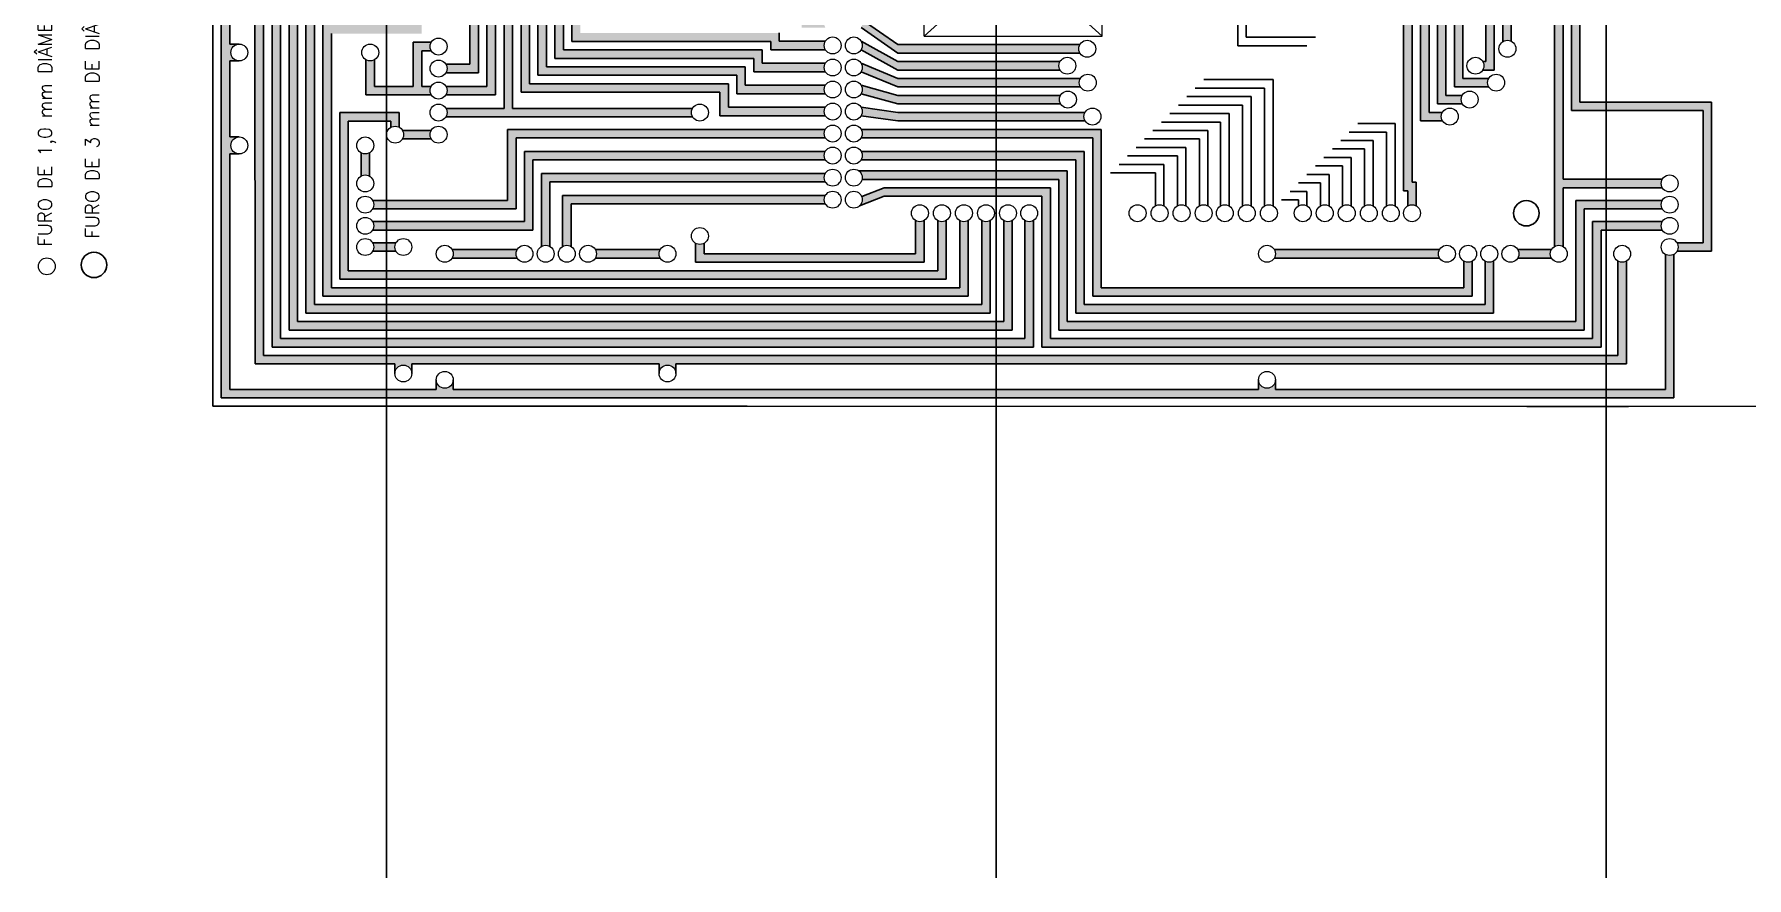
# Model space of a CAD drawing. Header units: millimetres. Extents: x -2849 to 258, y -823 to -139.
# Drawn here: x -1470.6 to -1268.4, y -454 to -354.4 of the extents above; entities that cross this region are included whole.
import ezdxf

# ---------------------------------------------------------------- set-up
doc = ezdxf.new("R2010")
doc.units = ezdxf.units.MM
doc.styles.add('200-R060', font='romans.shx', dxfattribs={"height": 30})

msp = doc.modelspace()

# ---------------------------------------------------------------- hatches: boundary and pattern name
at = {"lineweight": 30}
for points in [[(-1448.48, -299.489), (-1448.48, -397.329), (-1367.106, -397.329), (-1367.106, -396.329), (-1421.099, -396.329), (-1421.099, -395.201, -0.4142136), (-1422.099, -396.201, -0.4142136), (-1423.099, -395.201), (-1423.099, -396.329), (-1447.48, -396.329), (-1447.48, -368.536), (-1446.352, -368.536, -1), (-1446.352, -366.536), (-1447.48, -366.536), (-1447.48, -357.576), (-1446.352, -357.576, -1), (-1446.352, -355.576), (-1447.48, -355.576), (-1447.48, -315.642), (-1446.352, -315.642, -1), (-1446.352, -313.642), (-1447.48, -313.642), (-1447.48, -299.489)], [(-1444.48, -299.489), (-1444.48, -301.579), (-1444.516, -342.39), (-1445.644, -342.39, -1), (-1445.644, -344.39), (-1444.516, -344.39), (-1444.48, -393.329), (-1427.987, -393.329), (-1427.987, -394.457, -0.4142136), (-1426.987, -393.457, -0.4142136), (-1425.987, -394.457), (-1425.987, -393.329), (-1396.796, -393.329), (-1396.796, -394.457, -0.4142136), (-1395.796, -393.457, -0.4142136), (-1394.796, -394.457), (-1394.796, -393.329), (-1367.106, -393.329), (-1367.106, -392.329), (-1443.48, -392.329), (-1443.48, -312.542), (-1423.692, -312.542, -0.2679496), (-1423.692, -311.542), (-1443.48, -311.542), (-1443.48, -302.579), (-1443.48, -299.489)], [(-1440.454, -308.588), (-1440.454, -299.489), (-1441.454, -299.489), (-1441.454, -309.588), (-1415.091, -309.588), (-1415.091, -324.442), (-1421.96, -324.442, -0.2679496), (-1421.96, -325.442), (-1415.091, -325.442), (-1415.091, -363.169), (-1421.96, -363.169, -0.2679496), (-1421.96, -364.169), (-1392.842, -364.169, -0.2679496), (-1392.842, -363.169), (-1414.091, -363.169), (-1414.091, -308.588)], [(-1427.982, -306.588), (-1427.982, -299.489), (-1430.484, -299.489, -0.1547701), (-1430.614, -300.079), (-1428.982, -300.079), (-1428.982, -307.588), (-1413.091, -307.588), (-1413.091, -361.264), (-1389.615, -361.264), (-1389.615, -364.042), (-1377.164, -364.042, -0.2679496), (-1377.164, -363.042), (-1388.615, -363.042), (-1388.615, -360.264), (-1412.091, -360.264), (-1412.091, -306.588)], [(-1311.191, -300.222), (-1311.191, -346.202), (-1308.898, -346.202), (-1308.898, -372.889), (-1308.398, -372.889), (-1308.398, -374.676, -0.1316527), (-1307.898, -374.542, -0.1316527), (-1307.398, -374.676), (-1307.398, -371.889), (-1307.898, -371.889), (-1307.898, -345.202), (-1310.191, -345.202), (-1310.191, -300.222)], [(-1307.191, -300.222), (-1307.191, -340.97), (-1304.891, -340.97), (-1304.891, -362.642), (-1301.952, -362.642, -0.2679782), (-1301.966, -361.642), (-1303.891, -361.642), (-1303.891, -339.97), (-1306.191, -339.97), (-1306.191, -300.222)], [(-1305.191, -300.222), (-1305.191, -338.1), (-1302.891, -338.1), (-1302.891, -360.642), (-1298.83, -360.642, -0.2679782), (-1298.844, -359.642), (-1301.891, -359.642), (-1301.891, -337.1), (-1304.191, -337.1), (-1304.191, -300.222)], [(-1265.48, -300.222), (-1265.48, -315.585), (-1270.114, -315.585), (-1270.114, -320.042), (-1299.191, -320.042), (-1299.191, -357.642), (-1299.538, -357.642, -0.2679782), (-1299.551, -358.642), (-1298.191, -358.642), (-1298.191, -321.042), (-1269.114, -321.042), (-1269.114, -316.585), (-1264.48, -316.585), (-1264.48, -300.222)], [(-1263.48, -300.222), (-1263.48, -317.585), (-1268.114, -317.585), (-1268.114, -322.042), (-1297.191, -322.042), (-1297.191, -355.298, -0.147642), (-1296.637, -355.131, -0.1162859), (-1296.191, -355.236), (-1296.191, -323.042), (-1267.114, -323.042), (-1267.114, -318.585), (-1262.48, -318.585), (-1262.48, -300.222)], [(-1441.48, -390.329), (-1441.48, -317.742), (-1423.692, -317.742, -0.2679496), (-1423.692, -316.742), (-1442.48, -316.742), (-1442.48, -391.329), (-1367.106, -391.329), (-1367.106, -390.329)], [(-1440.48, -319.242), (-1440.48, -389.329), (-1367.106, -389.329), (-1367.106, -388.329), (-1439.48, -388.329), (-1439.48, -320.242), (-1423.692, -320.242, -0.2679496), (-1423.692, -319.242)], [(-1308.691, -317.959, -0.1316527), (-1309.191, -317.825), (-1309.191, -344.202), (-1306.891, -344.202), (-1306.891, -364.642), (-1304.3, -364.642, -0.2679782), (-1304.314, -363.642), (-1305.891, -363.642), (-1305.891, -343.202), (-1308.191, -343.202), (-1308.191, -317.825, -0.1316527)], [(-1288.065, -362.417), (-1288.065, -342.401), (-1293.078, -342.401, -0.2679496), (-1293.078, -343.401), (-1289.065, -343.401), (-1289.065, -363.417), (-1273.524, -363.417), (-1273.524, -379.029), (-1276.614, -379.029, -0.2679496), (-1276.614, -380.029), (-1272.524, -380.029), (-1272.524, -362.417)], [(-1368.584, -355.642), (-1372.932, -352.642, -0.2679496), (-1372.932, -353.642), (-1368.584, -356.642), (-1367.106, -356.642), (-1367.106, -355.642)], [(-1430.396, -360.569), (-1430.396, -357.442, -0.1316527), (-1430.896, -357.576, -0.1316527), (-1431.396, -357.442), (-1431.396, -361.569), (-1423.692, -361.569, -0.2679496), (-1423.692, -360.569), (-1424.817, -360.569), (-1424.817, -356.369), (-1423.692, -356.369, -0.2679496), (-1423.692, -355.369), (-1425.817, -355.369), (-1425.817, -360.569)], [(-1368.584, -357.642), (-1372.932, -355.242, -0.2679496), (-1372.932, -356.242), (-1368.584, -358.642), (-1367.106, -358.642), (-1367.106, -357.642)], [(-1367.106, -355.642), (-1367.106, -356.642), (-1347.102, -356.642, -0.2679782), (-1347.115, -355.642)], [(-1368.584, -359.642), (-1372.932, -357.842, -0.2679496), (-1372.932, -358.842), (-1368.584, -360.642), (-1367.106, -360.642), (-1367.106, -359.642)], [(-1367.106, -357.642), (-1367.106, -358.642), (-1349.45, -358.642, -0.2679782), (-1349.463, -357.642)], [(-1367.106, -359.642), (-1367.106, -360.642), (-1347.036, -360.642, -0.2679782), (-1347.05, -359.642)], [(-1372.932, -360.442, -0.2679496), (-1372.932, -361.442), (-1368.584, -362.642), (-1367.106, -362.642), (-1367.106, -361.642), (-1368.584, -361.642)], [(-1367.106, -361.642), (-1367.106, -362.642), (-1349.384, -362.642, -0.2679782), (-1349.398, -361.642)], [(-1372.932, -363.042, -0.2679496), (-1372.932, -364.042), (-1368.584, -364.642), (-1367.106, -364.642), (-1367.106, -363.642), (-1368.584, -363.642)], [(-1367.106, -363.642), (-1367.106, -364.642), (-1346.491, -364.642, -0.2679782), (-1346.505, -363.642)], [(-1430.614, -374.029, -0.2679496), (-1430.614, -375.029), (-1413.68, -375.029), (-1413.68, -366.642), (-1377.164, -366.642, -0.2679496), (-1377.164, -365.642), (-1414.68, -365.642), (-1414.68, -374.029)], [(-1372.932, -365.642, -0.2679496), (-1372.932, -366.642), (-1367.106, -366.642), (-1367.106, -365.642)], [(-1367.106, -365.642), (-1367.106, -366.642), (-1345.598, -366.642), (-1345.598, -385.329), (-1300.78, -385.329), (-1300.78, -381.195, -0.1316527), (-1301.28, -381.329, -0.1316527), (-1301.78, -381.195), (-1301.78, -384.329), (-1344.598, -384.329), (-1344.598, -365.642)], [(-1431.98, -368.402), (-1431.98, -371.163, -0.1316527), (-1431.48, -371.029, -0.1316527), (-1430.98, -371.163), (-1430.98, -368.402, -0.1316527), (-1431.48, -368.536, -0.1316527)], [(-1430.614, -376.529, -0.2679496), (-1430.614, -377.529), (-1411.68, -377.529), (-1411.68, -369.242), (-1377.164, -369.242, -0.2679496), (-1377.164, -368.242), (-1412.68, -368.242), (-1412.68, -376.529)], [(-1372.932, -368.242, -0.2679496), (-1372.932, -369.242), (-1367.106, -369.242), (-1367.106, -368.242)], [(-1367.106, -368.242), (-1367.106, -369.242), (-1347.598, -369.242), (-1347.598, -387.329), (-1298.28, -387.329), (-1298.28, -381.195, -0.1316527), (-1298.78, -381.329, -0.1316527), (-1299.28, -381.195), (-1299.28, -386.329), (-1346.598, -386.329), (-1346.598, -368.242)], [(-1410.68, -370.842), (-1410.68, -379.463, -0.1316527), (-1410.18, -379.329, -0.1316527), (-1409.68, -379.463), (-1409.68, -371.842), (-1377.164, -371.842, -0.2679496), (-1377.164, -370.842)], [(-1373.198, -370.542, -0.2898896), (-1372.818, -371.542), (-1367.106, -371.542), (-1367.106, -370.542)], [(-1367.106, -370.542), (-1367.106, -371.542), (-1349.598, -371.542), (-1349.598, -389.329), (-1287.572, -389.329), (-1287.572, -375.029), (-1278.346, -375.029, -0.2679496), (-1278.346, -374.029), (-1288.572, -374.029), (-1288.572, -388.329), (-1348.598, -388.329), (-1348.598, -370.542)], [(-1408.18, -373.442), (-1408.18, -379.463, -0.1316527), (-1407.68, -379.329, -0.1316527), (-1407.18, -379.463), (-1407.18, -374.442), (-1377.164, -374.442, -0.2679496), (-1377.164, -373.442)], [(-1370.233, -372.542), (-1372.867, -373.577, -0.3084169), (-1373.118, -374.675), (-1370.233, -373.542), (-1367.106, -373.542), (-1367.106, -372.542)], [(-1367.106, -372.542), (-1367.106, -373.542), (-1351.598, -373.542), (-1351.598, -391.329), (-1285.572, -391.329), (-1285.572, -377.529), (-1278.346, -377.529, -0.2679496), (-1278.346, -376.529), (-1286.572, -376.529), (-1286.572, -390.329), (-1350.598, -390.329), (-1350.598, -372.542)], [(-1430.614, -379.029, -0.2679496), (-1430.614, -380.029), (-1427.853, -380.029, -0.2679496), (-1427.853, -379.029)], [(-1421.233, -379.829, -0.2679496), (-1421.233, -380.829), (-1413.546, -380.829, -0.2679496), (-1413.546, -379.829)], [(-1404.314, -379.829, -0.2679496), (-1404.314, -380.829), (-1396.662, -380.829, -0.2679496), (-1396.662, -379.829)], [(-1324.151, -379.829, -0.2679496), (-1324.151, -380.829), (-1304.646, -380.829, -0.2679496), (-1304.646, -379.829)], [(-1295.414, -379.829, -0.2679496), (-1295.414, -380.829), (-1291.433, -380.829, -0.2679496), (-1291.433, -379.829)], [(-1367.106, -396.329), (-1367.106, -397.329), (-1276.98, -397.329), (-1276.98, -380.395, -0.1316527), (-1277.48, -380.529, -0.1316527), (-1277.98, -380.395), (-1277.98, -396.329), (-1324.017, -396.329), (-1324.017, -395.201, -0.4142136), (-1325.017, -396.201, -0.4142136), (-1326.017, -395.201), (-1326.017, -396.329)]]:
    msp.add_hatch(color=1, dxfattribs=at).paths.add_polyline_path(points)
h = msp.add_hatch(color=1, dxfattribs=at)
h.paths.add_polyline_path([(-1425.646, -304.588), (-1425.646, -300.222), (-1426.646, -300.222), (-1426.646, -305.588), (-1411.091, -305.588), (-1411.091, -359.264), (-1387.615, -359.264), (-1387.615, -361.442), (-1377.164, -361.442, -0.2679496), (-1377.164, -360.442), (-1386.615, -360.442), (-1386.615, -358.264), (-1410.091, -358.264), (-1410.091, -304.588)])
h.paths.add_polyline_path([(-1421.588, -300.588), (-1421.588, -300.222), (-1422.588, -300.222), (-1422.588, -301.588), (-1407.091, -301.588), (-1407.091, -355.264), (-1383.615, -355.264), (-1383.615, -356.242), (-1377.164, -356.242, -0.2679496), (-1377.164, -355.242), (-1382.615, -355.242), (-1382.615, -354.264), (-1406.091, -354.264), (-1406.091, -300.588)], flags=16)
h.paths.add_polyline_path([(-1398.238, -300.222), (-1398.238, -353.264), (-1379.943, -353.264), (-1379.943, -353.642), (-1377.164, -353.642, -0.2679496), (-1377.164, -352.642), (-1378.943, -352.642), (-1378.943, -352.264), (-1397.238, -352.264), (-1397.238, -300.222)], flags=16)
h.paths.add_polyline_path([(-1396.238, -300.222), (-1396.238, -351.042), (-1377.164, -351.042, -0.2679496), (-1377.164, -350.042), (-1395.238, -350.042), (-1395.238, -300.222)], flags=0)
h.paths.add_polyline_path([(-1394.238, -300.222), (-1394.238, -348.542), (-1377.164, -348.542, -0.2679496), (-1377.164, -347.542), (-1393.238, -347.542), (-1393.238, -300.222)], flags=0)
h.paths.add_polyline_path([(-1392.238, -300.222), (-1392.238, -345.942), (-1377.164, -345.942, -0.2679496), (-1377.164, -344.942), (-1391.238, -344.942), (-1391.238, -300.222)], flags=0)
h.paths.add_polyline_path([(-1390.238, -300.222), (-1390.238, -343.342), (-1377.164, -343.342, -0.2679496), (-1377.164, -342.342), (-1389.238, -342.342), (-1389.238, -300.222)], flags=0)
h.paths.add_polyline_path([(-1388.238, -300.222), (-1388.238, -340.742), (-1377.164, -340.742, -0.2679496), (-1377.164, -339.742), (-1387.238, -339.742), (-1387.238, -300.222)], flags=0)
h.paths.add_polyline_path([(-1386.238, -300.222), (-1386.238, -338.142), (-1377.164, -338.142, -0.2679496), (-1377.164, -337.142), (-1385.238, -337.142), (-1385.238, -300.222)], flags=0)
h = msp.add_hatch(color=1, dxfattribs=at)
h.paths.add_polyline_path([(-1423.588, -302.588), (-1423.588, -300.222), (-1424.588, -300.222), (-1424.588, -303.588), (-1409.091, -303.588), (-1409.091, -357.264), (-1385.615, -357.264), (-1385.615, -358.842), (-1377.164, -358.842, -0.2679496), (-1377.164, -357.842), (-1384.615, -357.842), (-1384.615, -356.264), (-1408.091, -356.264), (-1408.091, -302.588)], flags=17)
h.paths.add_polyline_path([(-1421.588, -300.588), (-1421.588, -300.222), (-1422.588, -300.222), (-1422.588, -301.588), (-1407.091, -301.588), (-1407.091, -355.264), (-1383.615, -355.264), (-1383.615, -356.242), (-1377.164, -356.242, -0.2679496), (-1377.164, -355.242), (-1382.615, -355.242), (-1382.615, -354.264), (-1406.091, -354.264), (-1406.091, -300.588)], flags=16)
h.paths.add_polyline_path([(-1398.238, -300.222), (-1398.238, -353.264), (-1379.943, -353.264), (-1379.943, -353.642), (-1377.164, -353.642, -0.2679496), (-1377.164, -352.642), (-1378.943, -352.642), (-1378.943, -352.264), (-1397.238, -352.264), (-1397.238, -300.222)], flags=16)
h.paths.add_polyline_path([(-1396.238, -300.222), (-1396.238, -351.042), (-1377.164, -351.042, -0.2679496), (-1377.164, -350.042), (-1395.238, -350.042), (-1395.238, -300.222)], flags=0)
h.paths.add_polyline_path([(-1394.238, -300.222), (-1394.238, -348.542), (-1377.164, -348.542, -0.2679496), (-1377.164, -347.542), (-1393.238, -347.542), (-1393.238, -300.222)], flags=0)
h.paths.add_polyline_path([(-1392.238, -300.222), (-1392.238, -345.942), (-1377.164, -345.942, -0.2679496), (-1377.164, -344.942), (-1391.238, -344.942), (-1391.238, -300.222)], flags=0)
h.paths.add_polyline_path([(-1390.238, -300.222), (-1390.238, -343.342), (-1377.164, -343.342, -0.2679496), (-1377.164, -342.342), (-1389.238, -342.342), (-1389.238, -300.222)], flags=0)
h.paths.add_polyline_path([(-1388.238, -300.222), (-1388.238, -340.742), (-1377.164, -340.742, -0.2679496), (-1377.164, -339.742), (-1387.238, -339.742), (-1387.238, -300.222)], flags=0)
h.paths.add_polyline_path([(-1386.238, -300.222), (-1386.238, -338.142), (-1377.164, -338.142, -0.2679496), (-1377.164, -337.142), (-1385.238, -337.142), (-1385.238, -300.222)], flags=0)
h = msp.add_hatch(color=1, dxfattribs=at)
h.paths.add_polyline_path([(-1421.588, -300.588), (-1421.588, -300.222), (-1422.588, -300.222), (-1422.588, -301.588), (-1407.091, -301.588), (-1407.091, -355.264), (-1383.615, -355.264), (-1383.615, -356.242), (-1377.164, -356.242, -0.2679496), (-1377.164, -355.242), (-1382.615, -355.242), (-1382.615, -354.264), (-1406.091, -354.264), (-1406.091, -300.588)], flags=16)
h.paths.add_polyline_path([(-1398.238, -300.222), (-1398.238, -353.264), (-1379.943, -353.264), (-1379.943, -353.642), (-1377.164, -353.642, -0.2679496), (-1377.164, -352.642), (-1378.943, -352.642), (-1378.943, -352.264), (-1397.238, -352.264), (-1397.238, -300.222)], flags=16)
h.paths.add_polyline_path([(-1396.238, -300.222), (-1396.238, -351.042), (-1377.164, -351.042, -0.2679496), (-1377.164, -350.042), (-1395.238, -350.042), (-1395.238, -300.222)], flags=0)
h.paths.add_polyline_path([(-1394.238, -300.222), (-1394.238, -348.542), (-1377.164, -348.542, -0.2679496), (-1377.164, -347.542), (-1393.238, -347.542), (-1393.238, -300.222)], flags=0)
h.paths.add_polyline_path([(-1392.238, -300.222), (-1392.238, -345.942), (-1377.164, -345.942, -0.2679496), (-1377.164, -344.942), (-1391.238, -344.942), (-1391.238, -300.222)], flags=0)
h.paths.add_polyline_path([(-1390.238, -300.222), (-1390.238, -343.342), (-1377.164, -343.342, -0.2679496), (-1377.164, -342.342), (-1389.238, -342.342), (-1389.238, -300.222)], flags=0)
h.paths.add_polyline_path([(-1388.238, -300.222), (-1388.238, -340.742), (-1377.164, -340.742, -0.2679496), (-1377.164, -339.742), (-1387.238, -339.742), (-1387.238, -300.222)], flags=0)
h.paths.add_polyline_path([(-1386.238, -300.222), (-1386.238, -338.142), (-1377.164, -338.142, -0.2679496), (-1377.164, -337.142), (-1385.238, -337.142), (-1385.238, -300.222)], flags=0)
h.paths.add_polyline_path([(-1384.238, -300.222), (-1384.238, -333.042), (-1374.298, -333.042), (-1374.298, -334.176, -0.1316527), (-1373.798, -334.042, -0.1316527), (-1373.298, -334.176), (-1373.298, -332.042), (-1383.238, -332.042), (-1383.238, -300.222)])
for points in [[(-1421.96, -327.042, -0.2679496), (-1421.96, -328.042), (-1417.116, -328.042), (-1417.116, -360.569), (-1421.96, -360.569, -0.2679496), (-1421.96, -361.569), (-1416.116, -361.569), (-1416.116, -327.042)], [(-1421.96, -329.642, -0.2679496), (-1421.96, -330.642), (-1419.116, -330.642), (-1419.116, -335.21), (-1423.294, -335.21, -0.2679496), (-1423.294, -336.21), (-1419.116, -336.21), (-1419.116, -357.969), (-1421.96, -357.969, -0.2679496), (-1421.96, -358.969), (-1418.116, -358.969), (-1418.116, -329.642)], [(-1438.48, -351.334), (-1438.48, -387.329), (-1367.106, -387.329), (-1367.106, -386.329), (-1437.48, -386.329), (-1437.48, -352.334), (-1426.817, -352.334), (-1426.817, -348.669), (-1423.692, -348.669, -0.2679496), (-1423.692, -347.669), (-1427.817, -347.669), (-1427.817, -351.334)], [(-1290.065, -371.529), (-1290.065, -347.702), (-1293.078, -347.702, -0.2679496), (-1293.078, -348.702), (-1291.065, -348.702), (-1291.065, -371.529), (-1291.067, -379.463, -0.1316527), (-1290.567, -379.329, -0.1316527), (-1290.067, -379.463), (-1290.067, -372.529), (-1278.346, -372.529, -0.2679496), (-1278.346, -371.529)], [(-1427.094, -365.769, -0.2679496), (-1427.094, -366.769), (-1423.692, -366.769, -0.2679496), (-1423.692, -365.769)], [(-1367.106, -392.329), (-1367.106, -393.329), (-1282.589, -393.329), (-1282.589, -381.195, -0.1316527), (-1283.089, -381.329, -0.1316527), (-1283.589, -381.195), (-1283.589, -392.329)]]:
    msp.add_hatch(color=1, dxfattribs=at).paths.add_polyline_path(points, flags=17)
h = msp.add_hatch(color=1, dxfattribs=at)
h.paths.add_polyline_path([(-1435.48, -384.329), (-1435.48, -354.334), (-1424.817, -354.334), (-1424.817, -351.269), (-1423.692, -351.269, -0.2679496), (-1423.692, -350.269), (-1425.817, -350.269), (-1425.817, -353.334), (-1436.48, -353.334), (-1436.48, -385.329), (-1367.106, -385.329), (-1367.106, -384.329)])
h.paths.add_polyline_path([(-1391.476, -380.329), (-1391.476, -379.095, -0.1316527), (-1391.976, -379.229, -0.1316527), (-1392.476, -379.095), (-1392.476, -381.329), (-1367.106, -381.329), (-1367.106, -380.329)], flags=16)
h = msp.add_hatch(color=1, dxfattribs=at)
h.paths.add_polyline_path([(-1433.48, -382.329), (-1433.48, -364.67), (-1428.46, -364.67), (-1428.46, -365.403, -0.1316527), (-1427.96, -365.269, -0.1316527), (-1427.46, -365.403), (-1427.46, -363.67), (-1434.48, -363.67), (-1434.48, -383.329), (-1367.106, -383.329), (-1367.106, -382.329)], flags=17)
h.paths.add_polyline_path([(-1391.476, -380.329), (-1391.476, -379.095, -0.1316527), (-1391.976, -379.229, -0.1316527), (-1392.476, -379.095), (-1392.476, -381.329), (-1367.106, -381.329), (-1367.106, -380.329)], flags=16)
h = msp.add_hatch(color=1, dxfattribs=at)
h.paths.add_polyline_path([(-1366.498, -376.408), (-1366.498, -380.329), (-1367.106, -380.329), (-1367.106, -381.329), (-1365.498, -381.329), (-1365.498, -376.408, -0.1316527), (-1365.998, -376.542, -0.1316527)])
h.paths.add_polyline_path([(-1363.398, -376.542, -0.1316527), (-1363.898, -376.408), (-1363.898, -382.329), (-1367.106, -382.329), (-1367.106, -383.329), (-1362.898, -383.329), (-1362.898, -376.408, -0.1316527)], flags=0)
h.paths.add_polyline_path([(-1361.298, -376.408), (-1361.298, -384.329), (-1367.106, -384.329), (-1367.106, -385.329), (-1360.298, -385.329), (-1360.298, -376.408, -0.1316527), (-1360.798, -376.542, -0.1316527)], flags=16)
h.paths.add_polyline_path([(-1358.698, -376.408), (-1358.698, -386.329), (-1367.106, -386.329), (-1367.106, -387.329), (-1357.698, -387.329), (-1357.698, -376.408, -0.1316527), (-1358.198, -376.542, -0.1316527)], flags=16)
h = msp.add_hatch(color=1, dxfattribs=at)
h.paths.add_polyline_path([(-1363.398, -376.542, -0.1316527), (-1363.898, -376.408), (-1363.898, -382.329), (-1367.106, -382.329), (-1367.106, -383.329), (-1362.898, -383.329), (-1362.898, -376.408, -0.1316527)], flags=0)
h.paths.add_polyline_path([(-1361.298, -376.408), (-1361.298, -384.329), (-1367.106, -384.329), (-1367.106, -385.329), (-1360.298, -385.329), (-1360.298, -376.408, -0.1316527), (-1360.798, -376.542, -0.1316527)], flags=16)
h.paths.add_polyline_path([(-1358.698, -376.408), (-1358.698, -386.329), (-1367.106, -386.329), (-1367.106, -387.329), (-1357.698, -387.329), (-1357.698, -376.408, -0.1316527), (-1358.198, -376.542, -0.1316527)], flags=16)
h.paths.add_polyline_path([(-1353.598, -376.408), (-1353.598, -390.329), (-1367.106, -390.329), (-1367.106, -391.329), (-1352.598, -391.329), (-1352.598, -376.408, -0.1316527), (-1353.098, -376.542, -0.1316527)])
h = msp.add_hatch(color=1, dxfattribs=at)
h.paths.add_polyline_path([(-1363.398, -376.542, -0.1316527), (-1363.898, -376.408), (-1363.898, -382.329), (-1367.106, -382.329), (-1367.106, -383.329), (-1362.898, -383.329), (-1362.898, -376.408, -0.1316527)], flags=0)
h.paths.add_polyline_path([(-1361.298, -376.408), (-1361.298, -384.329), (-1367.106, -384.329), (-1367.106, -385.329), (-1360.298, -385.329), (-1360.298, -376.408, -0.1316527), (-1360.798, -376.542, -0.1316527)], flags=16)
h.paths.add_polyline_path([(-1358.698, -376.408), (-1358.698, -386.329), (-1367.106, -386.329), (-1367.106, -387.329), (-1357.698, -387.329), (-1357.698, -376.408, -0.1316527), (-1358.198, -376.542, -0.1316527)], flags=16)
h.paths.add_polyline_path([(-1356.098, -376.408), (-1356.098, -388.329), (-1367.106, -388.329), (-1367.106, -389.329), (-1355.098, -389.329), (-1355.098, -376.408, -0.1316527), (-1355.598, -376.542, -0.1316527)], flags=17)

# ---------------------------------------------------------------- linework, layer by layer
at = {"color": 2, "lineweight": 30}
for p, q in [((-1428.98, -155.504), (-1428.98, -453.96)), ((-1356.98, -155.504), (-1356.98, -453.96)), ((-1284.98, -155.504), (-1284.98, -453.96)), ((-1448.48, -199.329), (-1448.48, -397.329)), ((-1327.48, -354.777), (-1327.48, -240.698)), ((-1328.48, -355.777), (-1328.48, -253.876)), ((-1408.091, -302.588), (-1408.091, -356.264)), ((-1407.091, -301.588), (-1407.091, -355.264)), ((-1410.091, -304.588), (-1410.091, -358.264)), ((-1409.091, -303.588), (-1409.091, -357.264)), ((-1412.091, -306.588), (-1412.091, -360.264)), ((-1411.091, -305.588), (-1411.091, -359.264)), ((-1414.091, -308.588), (-1414.091, -363.169)), ((-1413.091, -307.588), (-1413.091, -361.264)), ((-1443.48, -312.542), (-1443.48, -392.329)), ((-1447.48, -315.642), (-1447.48, -355.576)), ((-1442.48, -316.742), (-1442.48, -391.329)), ((-1441.48, -317.742), (-1441.48, -390.329)), ((-1440.48, -319.242), (-1440.48, -389.329)), ((-1439.48, -320.242), (-1439.48, -388.329)), ((-1299.191, -357.642), (-1299.191, -320.042)), ((-1298.191, -358.642), (-1298.191, -321.042)), ((-1297.191, -355.298), (-1297.191, -322.042)), ((-1296.191, -355.236), (-1296.191, -323.042)), ((-1415.091, -325.442), (-1415.091, -363.169)), ((-1416.116, -361.569), (-1416.116, -327.042)), ((-1417.116, -360.569), (-1417.116, -328.042)), ((-1418.116, -358.969), (-1418.116, -329.642)), ((-1419.116, -357.969), (-1419.116, -336.21)), ((-1301.891, -359.642), (-1301.891, -337.1)), ((-1302.891, -360.642), (-1302.891, -338.1)), ((-1304.891, -362.642), (-1304.891, -340.97)), ((-1303.891, -361.642), (-1303.891, -339.97)), ((-1305.891, -363.642), (-1305.891, -343.202)), ((-1289.065, -343.401), (-1289.065, -363.417)), ((-1288.065, -342.401), (-1288.065, -362.417)), ((-1444.516, -344.39), (-1444.48, -393.329)), ((-1307.898, -371.889), (-1307.898, -345.202)), ((-1306.891, -364.642), (-1306.891, -344.202)), ((-1308.898, -372.889), (-1308.898, -346.202)), ((-1290.065, -347.702), (-1290.065, -371.529)), ((-1291.065, -348.702), (-1291.065, -371.529)), ((-1438.48, -351.334), (-1438.48, -387.329)), ((-1437.48, -352.334), (-1437.48, -386.329)), ((-1436.48, -353.334), (-1436.48, -385.329)), ((-1372.932, -352.642), (-1368.584, -355.642)), ((-1368.584, -356.642), (-1372.932, -353.642)), ((-1446.352, -355.576), (-1447.48, -355.576)), ((-1446.352, -355.576), (-1447.48, -355.576)), ((-1435.48, -354.334), (-1435.48, -384.329)), ((-1425.817, -355.369), (-1423.692, -355.369)), ((-1425.817, -355.369), (-1425.817, -360.569)), ((-1407.091, -355.264), (-1383.615, -355.264)), ((-1383.615, -356.242), (-1383.615, -355.264)), ((-1382.615, -355.242), (-1382.615, -354.264)), ((-1377.164, -355.242), (-1382.615, -355.242)), ((-1372.932, -355.242), (-1368.584, -357.642)), ((-1368.584, -355.642), (-1347.115, -355.642)), ((-1320.298, -355.777), (-1328.48, -355.777)), ((-1319.298, -354.777), (-1327.48, -354.777)), ((-1447.48, -357.576), (-1447.48, -366.536)), ((-1446.352, -357.576), (-1447.48, -357.576)), ((-1431.396, -361.569), (-1431.396, -357.442)), ((-1430.396, -360.569), (-1430.396, -357.442)), ((-1424.817, -356.369), (-1423.692, -356.369)), ((-1424.817, -356.369), (-1424.817, -360.569)), ((-1409.091, -357.264), (-1385.615, -357.264)), ((-1408.091, -356.264), (-1384.615, -356.264)), ((-1385.615, -358.842), (-1385.615, -357.264)), ((-1384.615, -357.842), (-1384.615, -356.264)), ((-1377.164, -357.842), (-1384.615, -357.842)), ((-1377.164, -356.242), (-1383.615, -356.242)), ((-1372.932, -356.242), (-1368.584, -358.642)), ((-1372.932, -357.842), (-1368.584, -359.642)), ((-1368.584, -356.642), (-1347.102, -356.642)), ((-1368.584, -357.642), (-1349.463, -357.642)), ((-1299.538, -357.642), (-1299.191, -357.642)), ((-1421.96, -357.969), (-1419.116, -357.969)), ((-1421.96, -358.969), (-1418.116, -358.969)), ((-1411.091, -359.264), (-1387.615, -359.264)), ((-1410.091, -358.264), (-1386.615, -358.264)), ((-1387.615, -361.442), (-1387.615, -359.264)), ((-1386.615, -360.442), (-1386.615, -358.264)), ((-1377.164, -358.842), (-1385.615, -358.842)), ((-1368.584, -360.642), (-1372.932, -358.842)), ((-1368.584, -358.642), (-1349.45, -358.642)), ((-1368.584, -359.642), (-1347.05, -359.642)), ((-1324.298, -359.777), (-1332.48, -359.777)), ((-1324.298, -374.676), (-1324.298, -359.777)), ((-1301.891, -359.642), (-1298.844, -359.642)), ((-1299.551, -358.642), (-1298.191, -358.642)), ((-1431.396, -361.569), (-1423.692, -361.569)), ((-1430.396, -360.569), (-1425.817, -360.569)), ((-1424.817, -360.569), (-1423.692, -360.569)), ((-1421.96, -360.569), (-1417.116, -360.569)), ((-1421.96, -361.569), (-1416.116, -361.569)), ((-1413.091, -361.264), (-1389.615, -361.264)), ((-1412.091, -360.264), (-1388.615, -360.264)), ((-1389.615, -364.042), (-1389.615, -361.264)), ((-1388.615, -363.042), (-1388.615, -360.264)), ((-1377.164, -361.442), (-1387.615, -361.442)), ((-1377.164, -360.442), (-1386.615, -360.442)), ((-1372.932, -360.442), (-1368.584, -361.642)), ((-1368.584, -362.642), (-1372.932, -361.442)), ((-1368.584, -360.642), (-1347.036, -360.642)), ((-1368.584, -361.642), (-1349.398, -361.642)), ((-1326.898, -361.777), (-1334.48, -361.777)), ((-1325.298, -360.777), (-1333.48, -360.777)), ((-1326.898, -374.676), (-1326.898, -361.777)), ((-1325.298, -374.676), (-1325.298, -360.777)), ((-1303.891, -361.642), (-1301.966, -361.642)), ((-1302.891, -360.642), (-1298.83, -360.642)), ((-1434.48, -363.67), (-1434.48, -383.329)), ((-1434.48, -363.67), (-1427.46, -363.67)), ((-1427.46, -365.403), (-1427.46, -363.67)), ((-1421.96, -363.169), (-1415.091, -363.169)), ((-1414.091, -363.169), (-1392.842, -363.169)), ((-1377.164, -363.042), (-1388.615, -363.042)), ((-1372.932, -363.042), (-1368.584, -363.642)), ((-1368.584, -362.642), (-1349.384, -362.642)), ((-1368.584, -363.642), (-1346.505, -363.642)), ((-1329.498, -363.777), (-1336.48, -363.777)), ((-1327.898, -362.777), (-1335.48, -362.777)), ((-1329.498, -374.676), (-1329.498, -363.777)), ((-1327.898, -374.676), (-1327.898, -362.777)), ((-1305.891, -363.642), (-1304.314, -363.642)), ((-1304.891, -362.642), (-1301.952, -362.642)), ((-1273.524, -363.417), (-1289.065, -363.417)), ((-1272.524, -362.417), (-1288.065, -362.417)), ((-1273.524, -379.029), (-1273.524, -363.417)), ((-1272.524, -380.029), (-1272.524, -362.417)), ((-1433.48, -364.67), (-1433.48, -382.329)), ((-1433.48, -364.67), (-1428.46, -364.67)), ((-1429.159, -364.67), (-1430.114, -364.67)), ((-1428.46, -364.67), (-1428.46, -365.403)), ((-1427.094, -365.769), (-1423.692, -365.769)), ((-1421.96, -364.169), (-1392.842, -364.169)), ((-1377.164, -365.642), (-1414.68, -365.642)), ((-1414.68, -374.029), (-1414.68, -365.642)), ((-1377.164, -364.042), (-1389.615, -364.042)), ((-1372.932, -364.042), (-1368.584, -364.642)), ((-1372.932, -365.642), (-1344.598, -365.642)), ((-1368.584, -364.642), (-1346.491, -364.642)), ((-1344.598, -365.642), (-1344.598, -384.329)), ((-1331.998, -365.777), (-1338.48, -365.777)), ((-1330.498, -364.777), (-1337.48, -364.777)), ((-1331.998, -374.676), (-1331.998, -365.777)), ((-1330.498, -374.676), (-1330.498, -364.777)), ((-1309.898, -364.959), (-1314.298, -364.959)), ((-1309.898, -374.676), (-1309.898, -364.959)), ((-1306.891, -364.642), (-1304.3, -364.642)), ((-1446.352, -366.536), (-1447.48, -366.536)), ((-1446.352, -366.536), (-1447.48, -366.536)), ((-1427.094, -366.769), (-1423.692, -366.769)), ((-1377.164, -366.642), (-1413.68, -366.642)), ((-1413.68, -366.642), (-1413.68, -375.029)), ((-1372.932, -366.642), (-1345.598, -366.642)), ((-1345.598, -366.642), (-1345.598, -385.329)), ((-1334.598, -367.777), (-1340.48, -367.777)), ((-1332.998, -366.777), (-1339.48, -366.777)), ((-1334.598, -374.676), (-1334.598, -367.777)), ((-1332.998, -374.676), (-1332.998, -366.777)), ((-1313.498, -367.959), (-1317.298, -367.959)), ((-1312.498, -366.959), (-1316.298, -366.959)), ((-1310.898, -365.959), (-1315.298, -365.959)), ((-1313.498, -374.676), (-1313.498, -367.959)), ((-1312.498, -374.676), (-1312.498, -366.959)), ((-1310.898, -374.676), (-1310.898, -365.959)), ((-1447.48, -368.536), (-1447.48, -396.329)), ((-1446.352, -368.536), (-1447.48, -368.536)), ((-1431.98, -371.163), (-1431.98, -368.402)), ((-1430.98, -371.163), (-1430.98, -368.402)), ((-1377.164, -368.242), (-1412.68, -368.242)), ((-1412.68, -376.529), (-1412.68, -368.242)), ((-1377.164, -369.242), (-1411.68, -369.242)), ((-1411.68, -377.529), (-1411.68, -369.242)), ((-1372.932, -368.242), (-1346.598, -368.242)), ((-1372.932, -369.242), (-1347.598, -369.242)), ((-1347.598, -369.242), (-1347.598, -387.329)), ((-1346.598, -368.242), (-1346.598, -386.329)), ((-1337.198, -369.777), (-1342.48, -369.777)), ((-1335.598, -368.777), (-1341.48, -368.777)), ((-1337.198, -374.676), (-1337.198, -369.777)), ((-1335.598, -374.676), (-1335.598, -368.777)), ((-1316.098, -369.959), (-1319.298, -369.959)), ((-1315.098, -368.959), (-1318.298, -368.959)), ((-1316.098, -374.676), (-1316.098, -369.959)), ((-1315.098, -374.676), (-1315.098, -368.959)), ((-1377.164, -370.842), (-1410.68, -370.842)), ((-1410.68, -379.463), (-1410.68, -370.842)), ((-1377.164, -371.842), (-1409.68, -371.842)), ((-1409.68, -379.463), (-1409.68, -371.842)), ((-1348.598, -370.542), (-1373.198, -370.542)), ((-1349.598, -371.542), (-1372.818, -371.542)), ((-1349.598, -371.542), (-1349.598, -389.329)), ((-1348.598, -370.542), (-1348.598, -388.329)), ((-1338.198, -370.777), (-1343.48, -370.777)), ((-1338.198, -374.676), (-1338.198, -370.777)), ((-1318.698, -371.959), (-1321.298, -371.959)), ((-1317.698, -370.959), (-1320.298, -370.959)), ((-1318.698, -374.676), (-1318.698, -371.959)), ((-1317.698, -374.676), (-1317.698, -370.959)), ((-1307.398, -371.889), (-1307.898, -371.889)), ((-1307.398, -374.676), (-1307.398, -371.889)), ((-1291.067, -379.463), (-1291.067, -371.529)), ((-1278.346, -371.529), (-1290.065, -371.529)), ((-1430.614, -374.029), (-1414.68, -374.029)), ((-1377.164, -373.442), (-1408.18, -373.442)), ((-1408.18, -379.463), (-1408.18, -373.442)), ((-1373.118, -374.675), (-1370.233, -373.542)), ((-1372.867, -373.577), (-1370.233, -372.542)), ((-1350.598, -372.542), (-1370.233, -372.542)), ((-1351.598, -373.542), (-1370.233, -373.542)), ((-1351.598, -373.542), (-1351.598, -391.329)), ((-1350.598, -372.542), (-1350.598, -390.329)), ((-1321.298, -373.959), (-1323.298, -373.959)), ((-1320.298, -372.959), (-1322.298, -372.959)), ((-1321.298, -374.676), (-1321.298, -373.959)), ((-1320.298, -374.676), (-1320.298, -372.959)), ((-1308.398, -372.889), (-1308.898, -372.889)), ((-1308.398, -374.676), (-1308.398, -372.889)), ((-1290.067, -379.463), (-1290.067, -372.529)), ((-1278.346, -372.529), (-1290.067, -372.529)), ((-1278.346, -374.029), (-1288.572, -374.029)), ((-1288.572, -374.029), (-1288.572, -388.329)), ((-1430.614, -375.029), (-1413.68, -375.029)), ((-1377.164, -374.442), (-1407.18, -374.442)), ((-1407.18, -379.463), (-1407.18, -374.442)), ((-1278.346, -375.029), (-1287.572, -375.029)), ((-1287.572, -375.029), (-1287.572, -389.329)), ((-1430.614, -376.529), (-1412.68, -376.529)), ((-1430.614, -377.529), (-1411.68, -377.529)), ((-1366.498, -376.408), (-1366.498, -380.329)), ((-1365.498, -376.408), (-1365.498, -381.329)), ((-1363.898, -376.408), (-1363.898, -382.329)), ((-1362.898, -376.408), (-1362.898, -383.329)), ((-1361.298, -376.408), (-1361.298, -384.329)), ((-1360.298, -376.408), (-1360.298, -385.329)), ((-1358.698, -376.408), (-1358.698, -386.329)), ((-1357.698, -376.408), (-1357.698, -387.329)), ((-1356.098, -376.408), (-1356.098, -388.329)), ((-1355.098, -376.408), (-1355.098, -389.329)), ((-1353.598, -376.408), (-1353.598, -390.329)), ((-1352.598, -376.408), (-1352.598, -391.329)), ((-1278.346, -376.529), (-1286.572, -376.529)), ((-1286.572, -376.529), (-1286.572, -390.329)), ((-1278.346, -377.529), (-1285.572, -377.529)), ((-1285.572, -377.529), (-1285.572, -391.329)), ((-1430.614, -379.029), (-1427.853, -379.029)), ((-1430.614, -380.029), (-1427.853, -380.029)), ((-1413.546, -379.829), (-1421.233, -379.829)), ((-1404.314, -379.829), (-1396.662, -379.829)), ((-1392.476, -379.095), (-1392.476, -381.329)), ((-1391.476, -379.095), (-1391.476, -380.329)), ((-1304.646, -379.829), (-1324.151, -379.829)), ((-1295.414, -379.829), (-1291.433, -379.829)), ((-1273.524, -379.029), (-1276.614, -379.029)), ((-1272.524, -380.029), (-1276.614, -380.029)), ((-1413.546, -380.829), (-1421.233, -380.829)), ((-1404.314, -380.829), (-1396.662, -380.829)), ((-1392.476, -381.329), (-1365.498, -381.329)), ((-1391.476, -380.329), (-1366.498, -380.329)), ((-1304.646, -380.829), (-1324.151, -380.829)), ((-1301.78, -381.195), (-1301.78, -384.329)), ((-1300.78, -381.195), (-1300.78, -385.329)), ((-1299.28, -381.195), (-1299.28, -386.329)), ((-1298.28, -381.195), (-1298.28, -387.329)), ((-1295.414, -380.829), (-1291.433, -380.829)), ((-1283.589, -381.195), (-1283.589, -392.329)), ((-1282.589, -381.195), (-1282.589, -393.329)), ((-1277.98, -380.395), (-1277.98, -396.329)), ((-1276.98, -380.395), (-1276.98, -397.329)), ((-1434.48, -383.329), (-1362.898, -383.329)), ((-1433.48, -382.329), (-1363.898, -382.329)), ((-1436.48, -385.329), (-1360.298, -385.329)), ((-1435.48, -384.329), (-1361.298, -384.329)), ((-1345.598, -385.329), (-1300.78, -385.329)), ((-1344.598, -384.329), (-1301.78, -384.329)), ((-1438.48, -387.329), (-1357.698, -387.329)), ((-1437.48, -386.329), (-1358.698, -386.329)), ((-1347.598, -387.329), (-1298.28, -387.329)), ((-1346.598, -386.329), (-1299.28, -386.329)), ((-1440.48, -389.329), (-1355.098, -389.329)), ((-1439.48, -388.329), (-1356.098, -388.329)), ((-1349.598, -389.329), (-1287.572, -389.329)), ((-1348.598, -388.329), (-1288.572, -388.329)), ((-1442.48, -391.329), (-1352.598, -391.329)), ((-1441.48, -390.329), (-1353.598, -390.329)), ((-1351.598, -391.329), (-1285.572, -391.329)), ((-1350.598, -390.329), (-1286.572, -390.329)), ((-1444.48, -393.329), (-1427.987, -393.329)), ((-1443.48, -392.329), (-1283.589, -392.329)), ((-1427.987, -394.457), (-1427.987, -393.329)), ((-1427.987, -394.457), (-1427.987, -393.329)), ((-1425.987, -393.329), (-1396.796, -393.329)), ((-1425.987, -394.457), (-1425.987, -393.329)), ((-1396.796, -394.457), (-1396.796, -393.329)), ((-1396.796, -394.457), (-1396.796, -393.329)), ((-1394.796, -393.329), (-1282.589, -393.329)), ((-1394.796, -394.457), (-1394.796, -393.329)), ((-1423.099, -395.201), (-1423.099, -396.329)), ((-1423.099, -395.201), (-1423.099, -396.329)), ((-1421.099, -395.201), (-1421.099, -396.329)), ((-1326.017, -395.201), (-1326.017, -396.329)), ((-1326.017, -395.201), (-1326.017, -396.329)), ((-1324.017, -395.201), (-1324.017, -396.329)), ((-1448.48, -397.329), (-1276.98, -397.329)), ((-1447.48, -396.329), (-1423.099, -396.329)), ((-1421.099, -396.329), (-1326.017, -396.329)), ((-1324.017, -396.329), (-1277.98, -396.329))]:
    msp.add_line(p, q, dxfattribs=at)
at = {"color": 5}
for p, q in [((-1449.48, -198.329), (-1449.48, -398.329)), ((-1365.48, -354.642), (-1365.48, -335.642)), ((-1365.48, -354.642), (-1344.48, -335.642)), ((-1365.48, -335.642), (-1344.48, -354.642)), ((-1344.48, -354.642), (-1344.48, -335.642)), ((-1449.48, -398.329), (-1449.48, -353.229)), ((-1365.48, -354.642), (-1344.48, -354.642)), ((-1449.48, -398.329), (-1259.48, -398.329)), ((-1431.48, -398.329), (-1449.48, -398.329))]:
    msp.add_line(p, q, dxfattribs=at)
at = {"color": 1, "lineweight": 30}
msp.add_line((-1386.38, -398.329), (-1431.48, -398.329), dxfattribs=at)
at = {"color": 4, "lineweight": 30}
msp.add_line((-1294.328, -398.33), (-1282.328, -398.33), dxfattribs=at)
at = {"color": 3}
for centre in [(-1446.352, -356.576), (-1430.896, -356.576), (-1422.826, -355.869), (-1376.298, -355.742), (-1373.798, -355.742), (-1346.242, -356.131), (-1296.637, -356.131), (-1422.826, -358.469), (-1376.298, -358.342), (-1373.798, -358.342), (-1348.591, -358.131), (-1300.41, -358.131), (-1346.177, -360.131), (-1297.971, -360.131), (-1422.826, -361.069), (-1376.298, -360.942), (-1376.298, -360.942), (-1373.798, -360.942), (-1373.798, -360.942), (-1348.525, -362.131), (-1301.093, -362.131), (-1422.826, -363.669), (-1391.976, -363.669), (-1376.298, -363.542), (-1373.798, -363.542), (-1345.632, -364.131), (-1303.441, -364.131), (-1427.96, -366.269), (-1422.826, -366.269), (-1376.298, -366.142), (-1373.798, -366.142), (-1446.352, -367.536), (-1431.48, -367.536), (-1376.298, -368.742), (-1373.798, -368.742), (-1431.48, -372.029), (-1376.298, -371.342), (-1373.798, -371.342), (-1277.48, -372.029), (-1431.48, -374.529), (-1376.298, -373.942), (-1373.798, -373.942), (-1277.48, -374.529), (-1431.48, -377.029), (-1365.998, -375.542), (-1363.398, -375.542), (-1360.798, -375.542), (-1358.198, -375.542), (-1355.598, -375.542), (-1353.098, -375.542), (-1353.098, -375.542), (-1340.298, -375.542), (-1337.698, -375.542), (-1335.098, -375.542), (-1332.498, -375.542), (-1329.998, -375.542), (-1329.998, -375.542), (-1327.398, -375.542), (-1324.798, -375.542), (-1320.798, -375.542), (-1318.198, -375.542), (-1315.598, -375.542), (-1312.998, -375.542), (-1310.398, -375.542), (-1307.898, -375.542), (-1307.898, -375.542), (-1277.48, -377.029), (-1391.976, -378.229), (-1431.48, -379.529), (-1426.987, -379.529), (-1422.099, -380.329), (-1412.68, -380.329), (-1410.18, -380.329), (-1407.68, -380.329), (-1405.18, -380.329), (-1395.796, -380.329), (-1325.017, -380.329), (-1303.78, -380.329), (-1301.28, -380.329), (-1298.78, -380.329), (-1296.28, -380.329), (-1290.567, -380.329), (-1283.089, -380.329), (-1277.48, -379.529), (-1469.075, -381.809), (-1426.987, -394.457), (-1422.099, -395.201), (-1395.796, -394.457), (-1325.017, -395.201)]:
    msp.add_circle(centre, 1, dxfattribs=at)
at = {"color": 5, "lineweight": 30}
for centre in [(-1294.398, -375.542), (-1463.511, -381.64)]:
    msp.add_circle(centre, 1.5, dxfattribs=at)

# ---------------------------------------------------------------- texts
at = {"color": 2, "style": '200-R060'}
for s, p in [('FURO DE 1,0 mm DIÂMETRO DENTRO DESTA BOLINHA DE COBRE', (-1468.504, -379.463)), ('FURO DE 3 mm DE DIÂMETRO', (-1462.904, -378.521))]:
    msp.add_text(s, height=1.6, rotation=90, dxfattribs=at).set_placement(p)

doc.saveas('drawing.dxf')
